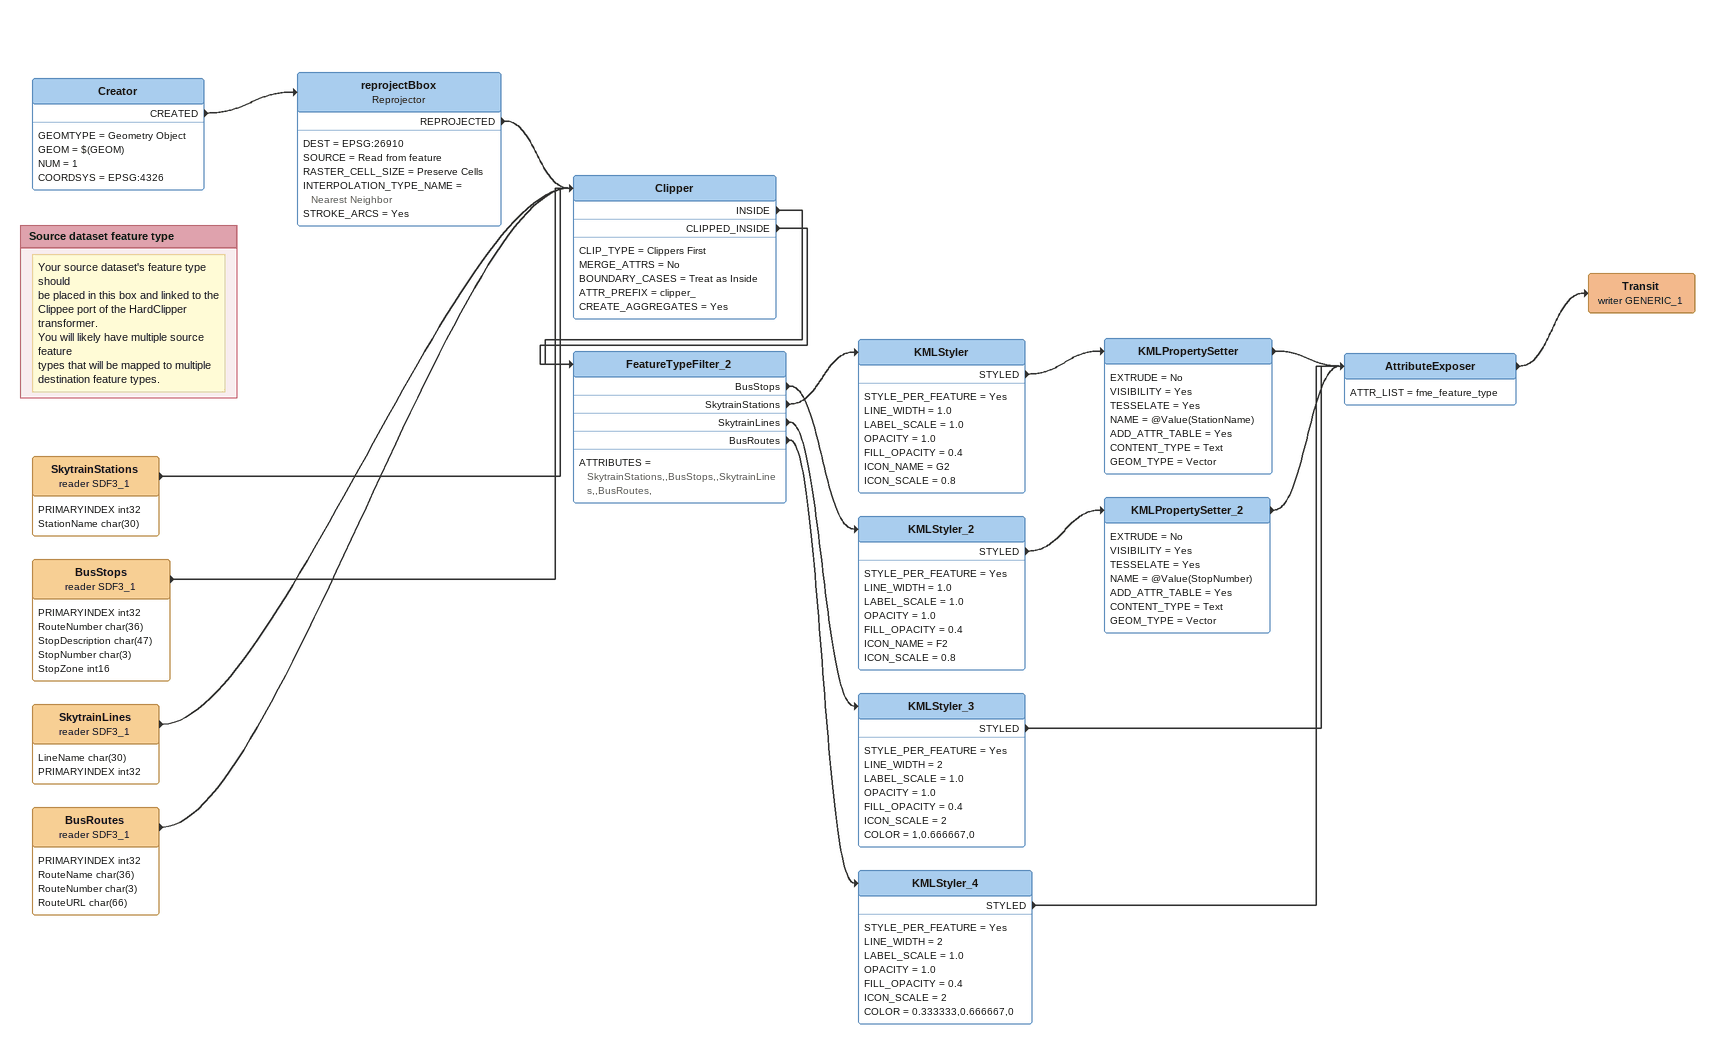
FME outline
Creator
    GEOMTYPE = Geometry Object
    GEOM = $(GEOM)
    NUM = 1
    COORDSYS = EPSG:4326
    CREATED -> reprojectBbox
reprojectBbox: Reprojector
    DEST = EPSG:26910
    SOURCE = Read from feature
    RASTER_CELL_SIZE = Preserve Cells
    INTERPOLATION_TYPE_NAME = Nearest Neighbor
    STROKE_ARCS = Yes
    REPROJECTED -> Clipper
SkytrainStations (reader SDF3_1)
    attributes: PRIMARYINDEX int32, StationName char(30)
    -> Clipper
BusStops (reader SDF3_1)
    attributes: PRIMARYINDEX int32, RouteNumber char(36), StopDescription char(47), StopNumber char(3), StopZone int16
    -> Clipper
SkytrainLines (reader SDF3_1)
    attributes: LineName char(30), PRIMARYINDEX int32
    -> Clipper
BusRoutes (reader SDF3_1)
    attributes: PRIMARYINDEX int32, RouteName char(36), RouteNumber char(3), RouteURL char(66)
    -> Clipper
Clipper
    CLIP_TYPE = Clippers First
    MERGE_ATTRS = No
    BOUNDARY_CASES = Treat as Inside
    ATTR_PREFIX = clipper_
    CREATE_AGGREGATES = Yes
    INSIDE -> FeatureTypeFilter_2
    CLIPPED_INSIDE -> FeatureTypeFilter_2
FeatureTypeFilter_2
    ATTRIBUTES = SkytrainStations,,BusStops,,SkytrainLines,,BusRoutes,
    BusStops -> KMLStyler_2
    SkytrainStations -> KMLStyler
    SkytrainLines -> KMLStyler_3
    BusRoutes -> KMLStyler_4
KMLStyler
    STYLE_PER_FEATURE = Yes
    LINE_WIDTH = 1.0
    LABEL_SCALE = 1.0
    OPACITY = 1.0
    FILL_OPACITY = 0.4
    ICON_NAME = G2
    ICON_SCALE = 0.8
    STYLED -> KMLPropertySetter
KMLPropertySetter
    EXTRUDE = No
    VISIBILITY = Yes
    TESSELATE = Yes
    NAME = @Value(StationName)
    ADD_ATTR_TABLE = Yes
    CONTENT_TYPE = Text
    GEOM_TYPE = Vector
    -> AttributeExposer
KMLStyler_2
    STYLE_PER_FEATURE = Yes
    LINE_WIDTH = 1.0
    LABEL_SCALE = 1.0
    OPACITY = 1.0
    FILL_OPACITY = 0.4
    ICON_NAME = F2
    ICON_SCALE = 0.8
    STYLED -> KMLPropertySetter_2
KMLPropertySetter_2
    EXTRUDE = No
    VISIBILITY = Yes
    TESSELATE = Yes
    NAME = @Value(StopNumber)
    ADD_ATTR_TABLE = Yes
    CONTENT_TYPE = Text
    GEOM_TYPE = Vector
    -> AttributeExposer
KMLStyler_3
    STYLE_PER_FEATURE = Yes
    LINE_WIDTH = 2
    LABEL_SCALE = 1.0
    OPACITY = 1.0
    FILL_OPACITY = 0.4
    ICON_SCALE = 2
    COLOR = 1,0.666667,0
    STYLED -> AttributeExposer
KMLStyler_4
    STYLE_PER_FEATURE = Yes
    LINE_WIDTH = 2
    LABEL_SCALE = 1.0
    OPACITY = 1.0
    FILL_OPACITY = 0.4
    ICON_SCALE = 2
    COLOR = 0.333333,0.666667,0
    STYLED -> AttributeExposer
AttributeExposer
    ATTR_LIST = fme_feature_type
    -> Transit (writer GENERIC_1)
Transit (writer GENERIC_1)

Bookmark: Source dataset feature type
Note: Your source dataset's feature type should / be placed in this box and linked to the / Clippee port of the HardClipper transformer. / You will likely have multiple source feature / types that will be mapped to multiple / destination feature types.
